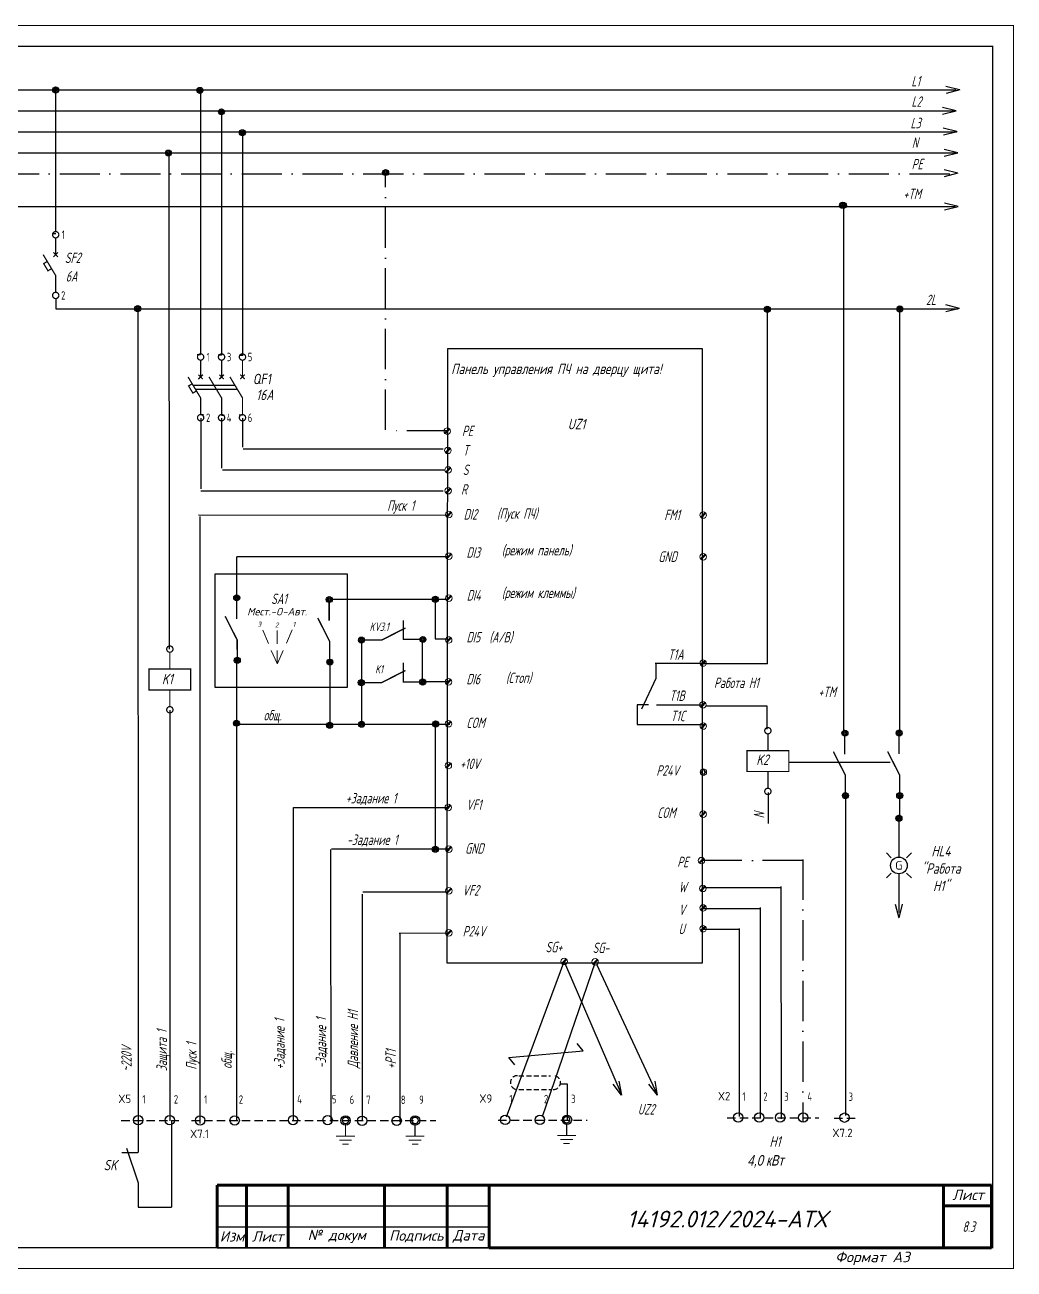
# Model space of a CAD drawing. Header units: millimetres. Extents: x 1510 to 10524, y 7125 to 13164.
# Drawn here: x 4099.8 to 4336.1, y 8297.6 to 8594.9 of the extents above; entities that cross this region are included whole.
import ezdxf
from ezdxf.enums import TextEntityAlignment as Align

# ---------------------------------------------------------------- set-up
doc = ezdxf.new("R2010")
doc.units = ezdxf.units.MM
doc.header["$LTSCALE"] = 4
for name, pattern in [('ACAD_ISO10W100', [18, 12, -3, 0, -3]), ('DASHED', [0.75, 0.5, -0.25]), ('SolidLine', [0])]:
    doc.linetypes.add(name, pattern=pattern)
for name, color, linetype in [("Contact's", 104, 'Continuous'), ('G', 5, 'Continuous'), ('LOC', 8, 'Continuous'), ('MISC', 2, 'Continuous'), ('RED_2.5mm^2', 1, 'Continuous'), ('SYMS', 7, 'Continuous'), ('TAGS', 51, 'Continuous'), ('Вспомогательная', 1, 'Continuous'), ('Текст', 2, 'Continuous')]:
    doc.layers.add(name, color=color, linetype=linetype)
for name, color, linetype, lineweight in [('osn', 10, 'Continuous', 20), ('SHTAMP', 7, 'SolidLine', 25), ('Основеая', 5, 'Continuous', 60)]:
    doc.layers.add(name, color=color, linetype=linetype, lineweight=lineweight)
doc.styles.add('GOST', font='isocpeur.ttf', dxfattribs={"oblique": 15})
doc.styles.add('ISOCPEUR', font='isocpeui.ttf')
doc.styles.add('ISOCPEUR25.10.00', font='isocpeur.ttf', dxfattribs={"height": 2.5})
doc.styles.add('SC', font='wromrusc.shx', dxfattribs={"width": 0.8, "height": 2.5})
doc.styles.add('Simplex00.10.00', font='simplex.shx')
doc.styles.add('Simplex25.085.00', font='simplex.shx', dxfattribs={"width": 0.85, "oblique": 15, "height": 2.5})
doc.styles.add('Simplex25.085.15', font='', dxfattribs={"width": 0.85, "oblique": 15, "height": 2.5})
doc.styles.add('Tah25.10.00', font='tahoma.ttf', dxfattribs={"height": 2.5})
doc.styles.add('WD', font='romans.shx')
doc.styles.add('ГОСТ', font='isocpeur.ttf', dxfattribs={"oblique": 15})
doc.styles.add('Стиль мой-1', font='', dxfattribs={"width": 0.85, "oblique": 15, "height": 2.5})
doc.styles.get('Simplex25.085.15').set_extended_font_data('GOST type A')
doc.styles.get('Стиль мой-1').set_extended_font_data('GOST type A')
doc.linetypes.add('1191b', pattern='A,4,-2,[69,spec.shx,S=1,R=0,X=0,Y=0],8,[69,spec.shx,S=1,R=180,X=0,Y=0],-2,4', length=20)
doc.linetypes.add('Ethernet_LINE', pattern='A,7.5,-4,["Ethernet",Standard,S=2.5,R=0,X=-2.5,Y=-1.25],-18', length=29.5)
doc.linetypes.add('Modbus_LINE', pattern='A,7.5,-4,["Modbus",Standard,S=2.5,R=0,X=-1.5,Y=-1.25],-15', length=26.5)

# ---------------------------------------------------------------- blocks, each defined once
blk = doc.blocks.new('Формат А3')
at = {"color": 0, "linetype": 'Continuous', "const_width": 0.3}
for points in [[(-420, 297), (0, 297), (0, 0), (-420, 0)], [(-400, 5), (-400, 292), (-5, 292), (-5, 5)]]:
    blk.add_lwpolyline(points, close=True, dxfattribs=at)
at = {"color": 0, "linetype": 'Continuous', "style": 'Simplex00.10.00', "oblique": 15}
blk.add_text('Формат А3', height=2.5, dxfattribs=at).set_placement((-33.67, 2.75), align=Align.MIDDLE_CENTER)
blk = doc.blocks.new('QF - выкл. автоматич. (3пол.)')
at = {"color": 0, "linetype": 'Continuous', "lineweight": -2, "const_width": 0.3}
for points in [[(-0.75, -0.75, -1), (0.75, -0.75, -1)], [(4.25, -0.75, -1), (5.75, -0.75, -1)], [(9.25, -0.75, -1), (10.75, -0.75, -1)], [(-0.75, -15.25, -1), (0.75, -15.25, -1)], [(4.25, -15.25, -1), (5.75, -15.25, -1)], [(9.25, -15.25, -1), (10.75, -15.25, -1)]]:
    blk.add_lwpolyline(points, format="xyb", close=True, dxfattribs=at)
for points in [[(0, -5.5), (0, -1.5)], [(5, -5.5), (5, -1.5)], [(10, -5.5), (10, -1.5)], [(0, -14.5), (0, -10.5), (-3, -5.5)], [(-0.53, -6.03), (0.53, -4.97)], [(0.53, -6.03), (-0.53, -4.97)], [(5, -14.5), (5, -10.5), (2, -5.5)], [(4.47, -6.03), (5.53, -4.97)], [(5.53, -6.03), (4.47, -4.97)], [(10, -14.5), (10, -10.5), (7, -5.5)], [(9.47, -6.03), (10.53, -4.97)], [(10.53, -6.03), (9.47, -4.97)], [(-2.01, -7.14), (-2.87, -7.66), (-1.84, -9.37), (-0.99, -8.86)], [(-1.8, -7.5), (8.2, -7.5)], [(-1.2, -8.5), (8.8, -8.5)]]:
    blk.add_lwpolyline(points, dxfattribs=at)
at = {"color": 0, "linetype": 'Continuous', "lineweight": -2, "style": 'Simplex25.085.00', "oblique": 10, "width": 0.8, "flags": 4}
blk.add_attdef('ЭЛЕМЕНТ', text='', height=2.5, dxfattribs=at).set_placement((-4, -6), align=Align.MIDDLE_RIGHT)
at = {"color": 0, "linetype": 'Continuous', "lineweight": 9, "style": 'ISOCPEUR25.10.00', "oblique": 10, "width": 0.85, "flags": 5}
blk.add_attdef('ТИП', text='', height=2.5, dxfattribs=at).set_placement((-4, -6), align=Align.MIDDLE_RIGHT)
at = {"color": 5, "linetype": 'Continuous', "lineweight": -2, "style": 'Simplex25.085.00', "oblique": 10, "width": 0.8, "flags": 4}
blk.add_attdef('ТОК', text='', height=2.5, dxfattribs=at).set_placement((-4, -11.25), align=Align.MIDDLE_RIGHT)
at = {"layer": "Contact's", "linetype": 'Continuous', "lineweight": 9, "style": 'Simplex00.10.00', "width": 0.7, "flags": 8}
for tag, p in [('#(1)', (1.8, -0.75)), ('#(3)', (6.8, -0.75)), ('#(5)', (11.8, -0.75)), ('#(2)', (1.8, -15.25)), ('#(4)', (6.8, -15.25)), ('#(6)', (11.8, -15.25))]:
    blk.add_attdef(tag, text='', height=2, dxfattribs=at).set_placement(p, align=Align.MIDDLE)
blk = doc.blocks.new('VT0W02')
blk.add_circle((0, 0), 0.0699)
at = {"style": 'WD'}
for tag, p, width in [('INST', (0.062, 0.42), 0.7), ('LOC', (0.062, 0.25), 0.7), ('DESC1', (0.053, -0.385), 0.8)]:
    blk.add_attdef(tag, p, '', height=0.125, dxfattribs=dict(at, width=width))
at = {"linetype": 'Continuous', "style": 'WD'}
for tag, p, height, width, flags in [('WIRENO', (0.062, 0.094), 0.125, 0.8, 8), ('TAGSTRIP', (0.053, -0.229), 0.125, 0.9, 8), ('CAT', (0.213, -0.406), 0.109, 0.8, 1), ('DESC2', (0.053, -0.541), 0.125, 0.8, 8), ('DESC3', (0.053, -0.698), 0.125, 0.8, 8)]:
    blk.add_attdef(tag, p, '', height=height, dxfattribs=dict(at, width=width, flags=flags))
at = {"style": 'WD', "flags": 1}
for tag, p, height in [('X4TERM01', (-0.07, 0), 0.0125), ('X4TERMDESC01', (-0.055, -0.023), 0.025), ('X2TERMDESC01', (-0.006, 0.029), 0.025), ('STRIPSEQ', (0, 0), 0.00125), ('X2TERM01', (0, 0.07), 0.0125), ('X1TERMDESC01', (0.039, -0.003), 0.025), ('X1TERM01', (0.07, 0), 0.0125), ('LINKTERM', (0, -0.002), 0.00125), ('X8TERM01', (0, -0.07), 0.0125), ('X8TERMDESC01', (0, -0.054), 0.025)]:
    blk.add_attdef(tag, p, '', height=height, dxfattribs=at)
at = {"linetype": 'Continuous', "style": 'WD', "width": 0.8, "flags": 1}
blk.add_attdef('MFG', text='', height=0.109, dxfattribs=at).set_placement((0.088, -0.406), align=Align.RIGHT)
at = {"style": 'WD', "width": 0.7, "flags": 1}
blk.add_attdef('ASSYCODE', (0.062, -0.281), '', height=0.01, dxfattribs=at)
blk = doc.blocks.new('WDDOT')
for radius in [0.72, 0.449, 0.223]:
    blk.add_circle((0, 0), radius)
blk = doc.blocks.new('PE - заземление')
at = {"color": 0, "linetype": 'Continuous', "lineweight": -2, "const_width": 0.3}
blk.add_lwpolyline([(-0.75, -0.75, -1), (0.75, -0.75, -1)], format="xyb", close=True, dxfattribs=at)
at = {"color": 0, "linetype": 'Continuous', "lineweight": -2}
for points, const_width in [([(0, -4.5), (0, -1.5)], 0.3), ([(-2.25, -4.5), (2.25, -4.5)], 0.25), ([(-1.5, -5.46), (1.5, -5.46)], 0.25), ([(-0.75, -6.42), (0.75, -6.42)], 0.25)]:
    blk.add_lwpolyline(points, dxfattribs=dict(at, const_width=const_width))
at = {"color": 0, "linetype": 'Continuous', "lineweight": 9, "style": 'ISOCPEUR25.10.00', "oblique": 10, "width": 0.85, "flags": 9}
blk.add_attdef('ТИП', (0, 0), '', height=2.5, dxfattribs=at)
blk = doc.blocks.new('Coil')
at = {"color": 0, "linetype": 'Continuous', "lineweight": -2, "const_width": 0.3}
blk.add_lwpolyline([(5.5, -5), (10.5, -5), (10.5, 5), (5.5, 5)], close=True, dxfattribs=at)
for points in [[(0.75, -0.75, -1), (0.75, 0.75, -1)], [(15.25, -0.75, -1), (15.25, 0.75, -1)]]:
    blk.add_lwpolyline(points, format="xyb", close=True, dxfattribs=at)
for points in [[(5.5, 0), (1.5, 0)], [(10.5, 0), (14.5, 0)]]:
    blk.add_lwpolyline(points, dxfattribs=at)
at = {"color": 0, "linetype": 'Continuous', "lineweight": -2, "style": 'Simplex25.085.00', "oblique": 10, "width": 0.8, "flags": 4}
blk.add_attdef('ЭЛЕМЕНТ', text='', height=2.5, dxfattribs=at).set_placement((8, 7.5), align=Align.MIDDLE)
at = {"color": 0, "linetype": 'Continuous', "lineweight": 9, "style": 'ISOCPEUR25.10.00', "oblique": 10, "width": 0.85, "flags": 5}
blk.add_attdef('ТИП', text='', height=2.5, dxfattribs=at).set_placement((8, 7.5), align=Align.MIDDLE)
at = {"color": 0, "linetype": 'Continuous', "lineweight": 9, "style": 'Tah25.10.00', "width": 0.8, "flags": 8}
blk.add_attdef('ОБМОТКА', text='', height=2.5, dxfattribs=at).set_placement((8, 0), align=Align.MIDDLE)
at = {"layer": "Contact's", "linetype": 'Continuous', "lineweight": 9, "style": 'Simplex00.10.00', "width": 0.7, "flags": 8}
for tag, p in [('#(A1/L)', (0.75, -2.3)), ('#(A2/N)', (15.25, -2.3))]:
    blk.add_attdef(tag, text='', height=2, dxfattribs=at).set_placement(p, align=Align.MIDDLE)
blk = doc.blocks.new('QF - выкл. автоматич. (1пол.)')
at = {"color": 0, "linetype": 'Continuous', "lineweight": -2, "const_width": 0.3}
for points in [[(-0.75, -0.75, -1), (0.75, -0.75, -1)], [(-0.75, -15.25, -1), (0.75, -15.25, -1)]]:
    blk.add_lwpolyline(points, format="xyb", close=True, dxfattribs=at)
for points in [[(0, -5.5), (0, -1.5)], [(0, -14.5), (0, -10.5), (-3, -5.5)], [(-0.53, -6.03), (0.53, -4.97)], [(0.53, -6.03), (-0.53, -4.97)], [(-2.01, -7.14), (-2.87, -7.66), (-1.84, -9.37), (-0.99, -8.86)]]:
    blk.add_lwpolyline(points, dxfattribs=at)
at = {"color": 0, "linetype": 'Continuous', "lineweight": -2, "style": 'Simplex25.085.00', "oblique": 10, "width": 0.8, "flags": 4}
blk.add_attdef('ЭЛЕМЕНТ', text='', height=2.5, dxfattribs=at).set_placement((2.26, -8), align=Align.MIDDLE_LEFT)
at = {"color": 0, "linetype": 'Continuous', "lineweight": 9, "style": 'ISOCPEUR25.10.00', "oblique": 10, "width": 0.85, "flags": 5}
blk.add_attdef('ТИП', text='', height=2.5, dxfattribs=at).set_placement((2.26, -8), align=Align.MIDDLE_LEFT)
at = {"layer": "Contact's", "linetype": 'Continuous', "lineweight": 9, "style": 'Simplex00.10.00', "width": 0.7, "flags": 8}
for tag, p in [('#(1)', (1.8, -0.75)), ('#(2)', (1.8, -15.25))]:
    blk.add_attdef(tag, text='', height=2, dxfattribs=at).set_placement(p, align=Align.MIDDLE)
blk = doc.blocks.new('HLT1R')
for p, q in [((-0.115, 0.115), (-0.186, 0.186)), ((0.115, 0.115), (0.186, 0.186)), ((-0.115, -0.115), (-0.186, -0.186)), ((0.115, -0.115), (0.186, -0.186))]:
    blk.add_line(p, q)
blk.add_circle((0, 0), 0.125)
at = {"style": 'WD', "width": 0.7}
for tag, p in [('INST', (0.006, 0.528)), ('LOC', (0.006, 0.359))]:
    blk.add_attdef(tag, text='', height=0.125, dxfattribs=at).set_placement(p, align=Align.CENTER)
at = {"style": 'WD'}
blk.add_attdef('TAG1', text='', height=0.125, dxfattribs=at).set_placement((0, 0.202), align=Align.CENTER)
blk.add_attdef('COLOR', text='', height=0.125, dxfattribs=at).set_placement((0, 0), align=Align.MIDDLE)
at = {"style": 'WD', "flags": 1}
for tag, p in [('X4TERM01', (-0.125, 0)), ('X1TERM02', (0.125, 0))]:
    blk.add_attdef(tag, p, '', height=0.0125, dxfattribs=at)
at = {"linetype": 'Continuous', "style": 'WD', "flags": 9}
blk.add_attdef('ASSYCODE', text='', height=0.01, dxfattribs=at).set_placement((-0.003, 0.098), align=Align.CENTER)
at = {"style": 'WD', "flags": 9}
blk.add_attdef('FAMILY', text='', height=0.01, dxfattribs=at).set_placement((-0.005, 0.161), align=Align.CENTER)
at = {"linetype": 'Continuous', "style": 'WD', "flags": 1}
for tag, p in [('MFG', (0, 0.121)), ('CAT', (0, 0.14))]:
    blk.add_attdef(tag, text='', height=0.01, dxfattribs=at).set_placement(p, align=Align.MIDDLE)
at = {"style": 'WD'}
for tag, p, width in [('DESC1', (1.125, 0), 0.9), ('WDTAGALT', (1.125, -0.312), 0.7)]:
    blk.add_attdef(tag, p, '', height=0.125, dxfattribs=dict(at, width=width))
at = {"linetype": 'Continuous', "style": 'WD', "flags": 8}
blk.add_attdef('TERM01', text='', height=0.125, dxfattribs=at).set_placement((-0.175, -0.031), align=Align.TOP_RIGHT)
blk.add_attdef('TERM02', text='', height=0.125, dxfattribs=at).set_placement((0.175, -0.031), align=Align.TOP_LEFT)
at = {"style": 'WD', "width": 0.9}
blk.add_attdef('DESC2', text='', height=0.125, dxfattribs=at).set_placement((1.125, -0.031), align=Align.TOP_LEFT)

msp = doc.modelspace()

# ---------------------------------------------------------------- linework, layer by layer
at = {"color": 1, "linetype": 'Continuous', "ltscale": 0.6}
for p, q in [((4134.21, 8564.36), (4134.27, 8445.71)), ((4107.2, 8529.52), (4107.2, 8527.09)), ((4107.2, 8527.09), (4126.81, 8527.1)), ((4126.8, 8527.1), (4126.87, 8332.86)), ((4126.81, 8527.1), (4322.8, 8527.1)), ((4134.51, 8333.04), (4134.51, 8431.16))]:
    msp.add_line(p, q, dxfattribs=at)
at = {"linetype": 'Ethernet_LINE', "lineweight": 20, "ltscale": 0.2}
for p, q in [((4200.17, 8497.4), (4201.2, 8498.45)), ((4200.29, 8497.2), (4201.36, 8498.31)), ((4200.32, 8492.81), (4201.36, 8493.86)), ((4200.44, 8492.6), (4201.52, 8493.72)), ((4200.36, 8488.13), (4201.39, 8489.18)), ((4200.48, 8487.92), (4201.55, 8489.04)), ((4200.36, 8483.17), (4201.39, 8484.22)), ((4200.48, 8482.97), (4201.55, 8484.08)), ((4200.56, 8477.48), (4201.6, 8478.53)), ((4200.68, 8477.28), (4201.75, 8478.39)), ((4261.31, 8477.36), (4262.34, 8478.41)), ((4261.43, 8477.15), (4262.5, 8478.27)), ((4200.54, 8467.5), (4201.58, 8468.55)), ((4200.66, 8467.3), (4201.73, 8468.41)), ((4261.29, 8467.38), (4262.32, 8468.43)), ((4261.41, 8467.18), (4262.48, 8468.29)), ((4200.52, 8457.5), (4201.56, 8458.55)), ((4200.64, 8457.3), (4201.71, 8458.41)), ((4200.51, 8447.5), (4201.54, 8448.55)), ((4200.63, 8447.3), (4201.7, 8448.41)), ((4261.26, 8442), (4262.3, 8443.05)), ((4261.39, 8441.79), (4262.46, 8442.91)), ((4200.48, 8437.5), (4201.52, 8438.55)), ((4200.61, 8437.3), (4201.68, 8438.41)), ((4261.25, 8432), (4262.29, 8433.05)), ((4261.37, 8431.8), (4262.44, 8432.91)), ((4200.45, 8427.5), (4201.49, 8428.55)), ((4200.58, 8427.29), (4201.65, 8428.41)), ((4261.32, 8426.94), (4262.36, 8427.99)), ((4261.44, 8426.74), (4262.52, 8427.85)), ((4200.43, 8417.5), (4201.47, 8418.55)), ((4200.55, 8417.29), (4201.63, 8418.41)), ((4200.41, 8407.49), (4201.45, 8408.54)), ((4200.53, 8407.29), (4201.6, 8408.4)), ((4261.28, 8405.89), (4262.32, 8406.94)), ((4261.4, 8405.68), (4262.48, 8406.8)), ((4200.57, 8397.52), (4201.6, 8398.57)), ((4200.69, 8397.32), (4201.76, 8398.43)), ((4260.87, 8394.77), (4261.91, 8395.82)), ((4260.99, 8394.57), (4262.06, 8395.68)), ((4200.55, 8387.54), (4201.58, 8388.59)), ((4200.67, 8387.34), (4201.74, 8388.45)), ((4261.23, 8388.15), (4262.27, 8389.2)), ((4261.35, 8387.95), (4262.42, 8389.06)), ((4261.26, 8383.47), (4262.3, 8384.52)), ((4261.39, 8383.27), (4262.46, 8384.38)), ((4200.52, 8377.54), (4201.56, 8378.59)), ((4200.65, 8377.34), (4201.72, 8378.45)), ((4261.26, 8378.51), (4262.3, 8379.56)), ((4261.39, 8378.31), (4262.46, 8379.42)), ((4228.11, 8370.7), (4229.15, 8371.75)), ((4228.24, 8370.5), (4229.31, 8371.61)), ((4235.52, 8370.57), (4236.56, 8371.62)), ((4235.64, 8370.37), (4236.71, 8371.48))]:
    msp.add_line(p, q, dxfattribs=at)
at = {"ltscale": 0.2}
for p, q in [((4261.87, 8442.32), (4250.39, 8442.32)), ((4262.12, 8432.39), (4250.71, 8432.39))]:
    msp.add_line(p, q, dxfattribs=at)
at = {"linetype": '1191b', "ltscale": 0.6}
for p, q in [((4250.57, 8442.14), (4250.57, 8438.77)), ((4250.57, 8438.77), (4247.11, 8431.43)), ((4248.77, 8432.44), (4246.13, 8432.44)), ((4246.13, 8432.44), (4246.13, 8427.72)), ((4246.13, 8427.72), (4262.12, 8427.72))]:
    msp.add_line(p, q, dxfattribs=at)
at = {"ltscale": 0.6}
for p, q in [((4233.19, 8349.78), (4231.73, 8351.5)), ((4215.44, 8348.15), (4233.23, 8349.75)), ((4216.9, 8346.43), (4215.44, 8348.15))]:
    msp.add_line(p, q, dxfattribs=at)
at = {"linetype": 'DASHED', "ltscale": 0.6}
for p, q in [((4217.83, 8343.82), (4225.36, 8343.82)), ((4217.83, 8340.53), (4225.52, 8340.53))]:
    msp.add_line(p, q, dxfattribs=at)
at = {"color": 3, "linetype": 'Continuous', "ltscale": 0.6}
for p, q in [((4227.8, 8341.92), (4229.35, 8341.92)), ((4229.35, 8341.92), (4229.35, 8333.25))]:
    msp.add_line(p, q, dxfattribs=at)
at = {"linetype": 'DASHED'}
for p, q in [((4267.6, 8333.74), (4289.53, 8333.74)), ((4293.17, 8333.7), (4298.98, 8333.7)), ((4122.88, 8333.16), (4136.63, 8333.16)), ((4139.68, 8333.12), (4197.98, 8333.12)), ((4212.9, 8333.22), (4234.19, 8333.22))]:
    msp.add_line(p, q, dxfattribs=at)
at = {"color": 1, "linetype": 'Continuous', "ltscale": 0.6}
msp.add_lwpolyline([(4107.2, 8545.52), (4107.2, 8579.36)], dxfattribs=at)
at = {"ltscale": 0.2}
msp.add_lwpolyline([(4200.9, 8517.56), (4261.66, 8517.56), (4261.66, 8370.71), (4200.71, 8370.69)], close=True, dxfattribs=at)
at = {"color": 3, "linetype": 'Continuous', "ltscale": 0.6}
msp.add_lwpolyline([(4145.33, 8463.77), (4176.85, 8463.77), (4176.85, 8436.56), (4145.33, 8436.56)], close=True, dxfattribs=at)
at = {"ltscale": 0.2, "const_width": 0.33}
for points in [[(4150.4, 8452.98), (4150.4, 8457.6)], [(4172.52, 8452.56), (4172.52, 8457.19)], [(4150.56, 8443.15), (4150.55, 8447.95), (4147.68, 8453.6)], [(4172.68, 8442.74), (4172.67, 8447.54), (4169.81, 8453.19)], [(4190.26, 8448.05), (4190.26, 8452.67)], [(4180.32, 8447.94), (4185.12, 8447.94), (4190.77, 8450.81)], [(4190.15, 8448.09), (4194.77, 8448.09)], [(4180.29, 8437.77), (4185.09, 8437.77), (4190.74, 8440.64)], [(4190.22, 8437.88), (4190.22, 8442.5)], [(4190.12, 8437.92), (4194.74, 8437.92)], [(4295.68, 8420.65), (4295.68, 8425.27)], [(4308.65, 8420.67), (4308.65, 8425.29)], [(4295.84, 8410.82), (4295.83, 8415.62), (4292.96, 8421.27)], [(4308.81, 8410.84), (4308.8, 8415.64), (4305.93, 8421.29)]]:
    msp.add_lwpolyline(points, dxfattribs=at)
at = {"lineweight": 20, "ltscale": 0.2}
for centre in [(4200.74, 8497.84), (4200.89, 8493.24), (4200.93, 8488.56), (4200.93, 8483.61), (4201.13, 8477.91), (4261.88, 8477.79), (4201.11, 8467.94), (4261.85, 8467.81), (4201.09, 8457.93), (4201.08, 8447.94), (4261.83, 8442.43), (4201.05, 8437.94), (4261.82, 8432.43), (4201.02, 8427.93), (4261.89, 8427.37), (4201, 8417.93), (4261.91, 8416.34), (4200.98, 8407.93), (4261.85, 8406.32), (4201.14, 8397.96), (4261.44, 8395.21), (4201.12, 8387.98), (4261.8, 8388.58), (4261.83, 8383.9), (4201.09, 8377.98), (4261.83, 8378.95), (4228.68, 8371.14), (4236.04, 8371.03)]:
    msp.add_circle(centre, 0.78, dxfattribs=at)
at = {"ltscale": 0.2}
for centre, start, end in [((4261.37, 8416.86), 237.5598, 33.034), ((4262.45, 8416.86), 147.5598, 303.034), ((4261.36, 8415.83), 327.5598, 123.034), ((4262.45, 8415.82), 57.5598, 213.034)]:
    msp.add_arc(centre, 0.417, start, end, dxfattribs=at)
at = {"linetype": 'DASHED', "ltscale": 0.6}
for centre, start, end in [((4217.46, 8342.19), 87.3959, 270), ((4226.13, 8342.17), 267.3959, 90)]:
    msp.add_arc(centre, 1.64, start, end, dxfattribs=at)
at = {"layer": 'G', "color": 0, "ltscale": 0.2}
for p, q in [((4308.84, 8425.66), (4308.84, 8527.05)), ((4261.77, 8442.35), (4277.21, 8442.35)), ((4277.13, 8432.16), (4262.46, 8432.16)), ((4277.13, 8426.66), (4277.13, 8432.16)), ((4277.42, 8411.52), (4277.42, 8404.12)), ((4308.76, 8410.69), (4308.76, 8405.28))]:
    msp.add_line(p, q, dxfattribs=at)
msp.add_lwpolyline([(4277.23, 8442.27), (4277.23, 8526.87)], dxfattribs=at)
at = {"layer": 'osn', "color": 7, "linetype": '1191b', "ltscale": 75}
for p, q in [((4156.66, 8450.28), (4158.05, 8447.13)), ((4160.11, 8450.21), (4160.09, 8447.05)), ((4162.3, 8447.17), (4163.69, 8450.33)), ((4158.67, 8445.45), (4160.07, 8442.29)), ((4160.12, 8445.43), (4160.11, 8442.27)), ((4160.16, 8442.31), (4161.54, 8445.46))]:
    msp.add_line(p, q, dxfattribs=at)
at = {"layer": 'RED_2.5mm^2', "linetype": 'Continuous', "ltscale": 0.2}
for p, q in [((3980.77, 8579.36), (4322.25, 8579.36)), ((4141.82, 8579.27), (4141.82, 8516.3)), ((3980.82, 8574.36), (4322.25, 8574.36)), ((4146.82, 8574.45), (4146.82, 8516)), ((3980.71, 8569.36), (4322.36, 8569.36)), ((4151.82, 8569.48), (4151.82, 8515.8)), ((3948.65, 8564.36), (4322.25, 8564.36)), ((3968.37, 8551.55), (4322.04, 8551.55)), ((4295.39, 8551.72), (4295.39, 8426.08)), ((4106.43, 8545.07), (4107.22, 8545.07)), ((4141.03, 8516.16), (4141.82, 8516.16)), ((4146.04, 8516.11), (4146.82, 8516.11)), ((4151.05, 8516.03), (4151.82, 8516.03)), ((4142.53, 8501.73), (4141.82, 8501.73)), ((4141.86, 8500.93), (4141.86, 8484.03)), ((4147.53, 8501.59), (4146.82, 8501.59)), ((4146.84, 8500.93), (4146.84, 8489.03)), ((4151.82, 8501.69), (4151.03, 8501.69)), ((4151.82, 8500.93), (4151.82, 8494.03)), ((4152, 8493.6), (4199.73, 8493.6)), ((4147.03, 8488.6), (4200.18, 8488.6)), ((4141.91, 8483.6), (4199.73, 8483.6)), ((4141.35, 8477.85), (4201.24, 8477.8)), ((4141.63, 8477.47), (4141.65, 8332.44)), ((4150.39, 8467.84), (4150.39, 8457.83)), ((4150.44, 8467.86), (4200.66, 8467.88)), ((4172.82, 8457.68), (4200.6, 8457.7)), ((4197.82, 8457.78), (4197.82, 8448.19)), ((4180.22, 8447.88), (4180.22, 8427.68)), ((4194.75, 8447.6), (4194.75, 8437.5)), ((4197.86, 8448.18), (4200.74, 8448.2)), ((4150.37, 8443.08), (4150.39, 8333.14)), ((4172.68, 8442.71), (4172.68, 8427.54)), ((4194.95, 8438.01), (4200.71, 8438.02)), ((4150.28, 8427.79), (4201.32, 8427.8)), ((4197.87, 8428), (4197.87, 8397.87)), ((4163.93, 8407.93), (4163.93, 8333.2)), ((4164, 8407.91), (4200.52, 8407.93)), ((4295.85, 8410.54), (4295.85, 8334.3)), ((4308.7, 8396.1), (4308.7, 8405.33)), ((4172.88, 8397.85), (4172.91, 8332.9)), ((4173.08, 8398.01), (4201.23, 8398.02)), ((4308.66, 8382.86), (4308.66, 8392.09)), ((4180.42, 8387.21), (4180.42, 8333.05)), ((4180.55, 8387.74), (4200.21, 8387.76)), ((4261.64, 8388.8), (4280.5, 8388.83)), ((4280.4, 8389.06), (4280.46, 8333.48)), ((4275.46, 8384.03), (4275.46, 8333.8)), ((4261.64, 8383.8), (4275.5, 8383.8)), ((4189.21, 8377.92), (4201.07, 8377.94)), ((4261.53, 8378.8), (4270.51, 8378.8)), ((4270.46, 8379.03), (4270.46, 8334.11)), ((4189.37, 8377.83), (4189.39, 8332.75))]:
    msp.add_line(p, q, dxfattribs=at)
at = {"layer": 'RED_2.5mm^2', "linetype": 'ACAD_ISO10W100', "ltscale": 0.2}
for p, q in [((3948.65, 8559.36), (4322.36, 8559.36)), ((4185.98, 8498.15), (4185.98, 8559.55)), ((4200.68, 8497.92), (4186.25, 8497.92)), ((4285.63, 8395.23), (4261.66, 8395.23)), ((4285.7, 8395.46), (4285.7, 8332.73))]:
    msp.add_line(p, q, dxfattribs=at)
at = {"layer": 'RED_2.5mm^2', "color": 6, "linetype": 'Modbus_LINE', "ltscale": 0.2}
for p, q in [((4214.85, 8333.99), (4228.78, 8371.48)), ((4223.45, 8334.11), (4236.11, 8371.06)), ((4242.34, 8339.39), (4228.83, 8370.81)), ((4250.94, 8339.25), (4236.46, 8370.39))]:
    msp.add_line(p, q, dxfattribs=at)
at = {"layer": 'SYMS', "linetype": 'Continuous', "ltscale": 0.2}
for p, q in [((4323.12, 8579.39), (4319.86, 8580.19)), ((4323.16, 8579.36), (4319.89, 8578.54)), ((4322.27, 8574.36), (4319, 8575.16)), ((4322.31, 8574.33), (4319.03, 8573.51)), ((4322.48, 8569.4), (4319.21, 8570.2)), ((4322.52, 8569.37), (4319.25, 8568.56)), ((4322.69, 8564.3), (4319.43, 8565.1)), ((4322.73, 8564.27), (4319.46, 8563.46)), ((4322.69, 8559.48), (4319.43, 8560.28)), ((4322.73, 8559.45), (4319.46, 8558.63)), ((4322.76, 8551.5), (4319.49, 8552.3)), ((4322.8, 8551.46), (4319.52, 8550.65)), ((4323.1, 8527.18), (4319.83, 8527.98)), ((4323.13, 8527.15), (4319.86, 8526.34)), ((4308.65, 8381.48), (4307.84, 8384.75)), ((4308.69, 8381.52), (4309.49, 8384.78)), ((4242.4, 8339.19), (4241.83, 8342.5)), ((4250.98, 8339.21), (4250.42, 8342.53)), ((4242.38, 8339.14), (4240.34, 8341.82)), ((4250.97, 8339.16), (4248.92, 8341.84))]:
    msp.add_line(p, q, dxfattribs=at)
at = {"layer": 'SYMS', "linetype": 'Continuous', "ltscale": 25}
for p, q in [((4282.46, 8418.78), (4306.57, 8418.78)), ((4126.9, 8338.77), (4126.9, 8325.47)), ((4134.87, 8333.11), (4134.87, 8312.39)), ((4122.98, 8325.46), (4126.79, 8325.46)), ((4124.13, 8326.5), (4126.9, 8318.21)), ((4126.9, 8318.21), (4126.9, 8312.38)), ((4126.9, 8312.38), (4134.87, 8312.38))]:
    msp.add_line(p, q, dxfattribs=at)
at = {"layer": 'Вспомогательная', "color": 7}
for p, q in [((4145.74, 8312.7), (4210.74, 8312.7)), ((4145.74, 8307.7), (4210.74, 8307.7)), ((4145.74, 8302.7), (4210.74, 8302.7))]:
    msp.add_line(p, q, dxfattribs=at)
at = {"layer": 'Основеая', "color": 7}
for p, q in [((4145.74, 8317.7), (4145.74, 8302.7)), ((4330.74, 8317.7), (4145.74, 8317.7)), ((4152.74, 8317.7), (4152.74, 8302.7)), ((4162.74, 8317.7), (4162.74, 8302.7)), ((4185.74, 8317.7), (4185.74, 8302.7)), ((4200.74, 8317.7), (4200.74, 8302.7)), ((4210.74, 8317.7), (4210.74, 8302.7)), ((4319.31, 8317.7), (4319.31, 8302.7)), ((4330.74, 8317.7), (4330.74, 8302.7)), ((4319.31, 8312.7), (4330.74, 8312.7)), ((4330.74, 8302.7), (4210.74, 8302.7))]:
    msp.add_line(p, q, dxfattribs=at)

# ---------------------------------------------------------------- block references
for name, p in [('Формат А3', (4335.99, 8297.76)), ('PE - заземление', (4176.43, 8333.88)), ('PE - заземление', (4193.04, 8333.88)), ('PE - заземление', (4229.25, 8334.05))]:
    msp.add_blockref(name, p)
ref = msp.add_blockref('QF - выкл. автоматич. (1пол.)', (4107.2, 8545.52))
ref.add_attrib('#(1)', '1', dxfattribs={"layer": "Contact's", "linetype": 'Continuous', "lineweight": 9, "height": 2, "style": 'Simplex00.10.00', "width": 0.7}).set_placement((4109, 8544.77), align=Align.MIDDLE)
ref.add_attrib('#(2)', '2', dxfattribs={"layer": "Contact's", "linetype": 'Continuous', "lineweight": 9, "height": 2, "style": 'Simplex00.10.00', "width": 0.7}).set_placement((4109, 8530.27), align=Align.MIDDLE)
ref = msp.add_blockref('QF - выкл. автоматич. (3пол.)', (4141.82, 8516.3))
ref.add_attrib('ЭЛЕМЕНТ', 'QF1', dxfattribs={"color": 0, "linetype": 'Continuous', "lineweight": -2, "height": 2.5, "style": 'Simplex25.085.00', "oblique": 10, "width": 0.8}).set_placement((4158.67, 8510.3), align=Align.MIDDLE_RIGHT)
ref.add_attrib('#(1)', '1', dxfattribs={"layer": "Contact's", "linetype": 'Continuous', "lineweight": 9, "height": 2, "style": 'Simplex00.10.00', "width": 0.7}).set_placement((4143.62, 8515.55), align=Align.MIDDLE)
ref.add_attrib('#(3)', '3', dxfattribs={"layer": "Contact's", "linetype": 'Continuous', "lineweight": 9, "height": 2, "style": 'Simplex00.10.00', "width": 0.7}).set_placement((4148.62, 8515.55), align=Align.MIDDLE)
ref.add_attrib('#(5)', '5', dxfattribs={"layer": "Contact's", "linetype": 'Continuous', "lineweight": 9, "height": 2, "style": 'Simplex00.10.00', "width": 0.7}).set_placement((4153.62, 8515.55), align=Align.MIDDLE)
ref.add_attrib('#(2)', '2', dxfattribs={"layer": "Contact's", "linetype": 'Continuous', "lineweight": 9, "height": 2, "style": 'Simplex00.10.00', "width": 0.7}).set_placement((4143.62, 8501.05), align=Align.MIDDLE)
ref.add_attrib('#(4)', '4', dxfattribs={"layer": "Contact's", "linetype": 'Continuous', "lineweight": 9, "height": 2, "style": 'Simplex00.10.00', "width": 0.7}).set_placement((4148.62, 8501.05), align=Align.MIDDLE)
ref.add_attrib('#(6)', '6', dxfattribs={"layer": "Contact's", "linetype": 'Continuous', "lineweight": 9, "height": 2, "style": 'Simplex00.10.00', "width": 0.7}).set_placement((4153.62, 8501.05), align=Align.MIDDLE)
at = {"layer": 'SYMS', "linetype": 'Continuous', "ltscale": 0.2}
for p in [(4107.17, 8579.37), (4141.64, 8579.25), (4146.8, 8574.14), (4151.8, 8569.14), (4134.14, 8564.28), (4186.01, 8559.63), (4295.14, 8551.8), (4295.38, 8551.79), (4126.8, 8527.1), (4277.18, 8526.97), (4308.84, 8527.04), (4150.38, 8428.05), (4180.26, 8427.8), (4172.62, 8427.55), (4308.63, 8405.32)]:
    msp.add_blockref('WDDOT', p, dxfattribs=at)
at = {"layer": 'SYMS', "ltscale": 0.2}
for p, rotation in [((4150.44, 8458.01), 180), ((4172.56, 8457.6), 180), ((4197.89, 8457.66), 89.99999999999997), ((4180.24, 8447.92), 89.99999999999997), ((4194.91, 8448.06), 89.99999999999997), ((4150.57, 8443.07), 180), ((4172.69, 8442.65), 180), ((4180.2, 8437.75), 89.99999999999997), ((4194.88, 8437.89), 89.99999999999997), ((4197.95, 8427.88), 89.99999999999997), ((4295.72, 8425.68), 180), ((4308.69, 8425.7), 180), ((4295.85, 8410.74), 180), ((4308.82, 8410.75), 180), ((4197.87, 8397.94), 89.99999999999997)]:
    msp.add_blockref('WDDOT', p, dxfattribs=dict(at, rotation=rotation))
at = {"layer": 'SYMS', "linetype": 'Continuous', "ltscale": 0.2, "rotation": 90}
for p in [(4134.47, 8430.51), (4277.32, 8411.01)]:
    msp.add_blockref('Coil', p, dxfattribs=at)
at = {"layer": 'SYMS', "linetype": 'Continuous', "ltscale": 0.2}
ref = msp.add_blockref('HLT1R', (4308.62, 8394.07), dxfattribs=dict(at, xscale=16, yscale=16, zscale=16))
ref.add_attrib('COLOR', 'G', dxfattribs={"layer": 'MISC', "height": 2, "style": 'WD'}).set_placement((4308.62, 8394.07), align=Align.MIDDLE)
ref = msp.add_blockref('VT0W02', (4126.91, 8333.18), dxfattribs=dict(at, xscale=16, yscale=16, zscale=16))
ref.add_attrib('LOC', '1', (4127.91, 8337.18), dxfattribs={"layer": 'LOC', "height": 2, "style": 'WD', "width": 0.7})
ref.add_attrib('TAGSTRIP', 'X5', (4122.16, 8337.3), dxfattribs={"layer": 'TAGS', "linetype": 'Continuous', "height": 2, "style": 'WD', "width": 0.9, "flags": 8})
ref = msp.add_blockref('VT0W02', (4214.58, 8333.26), dxfattribs=dict(at, xscale=16, yscale=16, zscale=16))
ref.add_attrib('LOC', '1', (4215.58, 8337.26), dxfattribs={"layer": 'LOC', "height": 2, "style": 'WD', "width": 0.7})
ref.add_attrib('TAGSTRIP', 'X9', (4208.4, 8337.37), dxfattribs={"layer": 'TAGS', "linetype": 'Continuous', "height": 2, "style": 'WD', "width": 0.9, "flags": 8})
ref = msp.add_blockref('VT0W02', (4229.34, 8333.29), dxfattribs=dict(at, xscale=16, yscale=16, zscale=16))
ref.add_attrib('LOC', '3', (4230.34, 8337.29), dxfattribs={"layer": 'LOC', "height": 2, "style": 'WD', "width": 0.7})
ref = msp.add_blockref('VT0W02', (4270.25, 8333.84), dxfattribs=dict(at, xscale=16, yscale=16, zscale=16))
ref.add_attrib('LOC', '1', (4271.25, 8337.84), dxfattribs={"layer": 'LOC', "height": 2, "style": 'WD', "width": 0.7})
ref.add_attrib('TAGSTRIP', 'X2', (4265.39, 8337.95), dxfattribs={"layer": 'TAGS', "linetype": 'Continuous', "height": 2, "style": 'WD', "width": 0.9, "flags": 8})
ref = msp.add_blockref('VT0W02', (4275.25, 8333.84), dxfattribs=dict(at, xscale=16, yscale=16, zscale=16))
ref.add_attrib('LOC', '2', (4276.25, 8337.84), dxfattribs={"layer": 'LOC', "height": 2, "style": 'WD', "width": 0.7})
ref = msp.add_blockref('VT0W02', (4280.25, 8333.84), dxfattribs=dict(at, xscale=16, yscale=16, zscale=16))
ref.add_attrib('LOC', '3', (4281.25, 8337.84), dxfattribs={"layer": 'LOC', "height": 2, "style": 'WD', "width": 0.7})
ref = msp.add_blockref('VT0W02', (4285.77, 8333.84), dxfattribs=dict(at, xscale=16, yscale=16, zscale=16))
ref.add_attrib('LOC', '4', (4286.77, 8337.84), dxfattribs={"layer": 'LOC', "height": 2, "style": 'WD', "width": 0.7})
ref = msp.add_blockref('VT0W02', (4295.62, 8333.8), dxfattribs=dict(at, xscale=16, yscale=16, zscale=16))
ref.add_attrib('LOC', '3', (4296.62, 8337.8), dxfattribs={"layer": 'LOC', "height": 2, "style": 'WD', "width": 0.7})
ref.add_attrib('TAGSTRIP', 'X7.2', (4292.73, 8329.16), dxfattribs={"layer": 'TAGS', "linetype": 'Continuous', "height": 2, "style": 'WD', "width": 0.9, "flags": 8})
ref = msp.add_blockref('VT0W02', (4134.44, 8333.18), dxfattribs=dict(at, xscale=16, yscale=16, zscale=16))
ref.add_attrib('LOC', '2', (4135.44, 8337.18), dxfattribs={"layer": 'LOC', "height": 2, "style": 'WD', "width": 0.7})
ref = msp.add_blockref('VT0W02', (4141.68, 8333.14), dxfattribs=dict(at, xscale=16, yscale=16, zscale=16))
ref.add_attrib('LOC', '1', (4142.68, 8337.14), dxfattribs={"layer": 'LOC', "height": 2, "style": 'WD', "width": 0.7})
ref.add_attrib('TAGSTRIP', 'X7.1', (4139.31, 8328.95), dxfattribs={"layer": 'TAGS', "linetype": 'Continuous', "height": 2, "style": 'WD', "width": 0.9, "flags": 8})
ref = msp.add_blockref('VT0W02', (4149.95, 8333.14), dxfattribs=dict(at, xscale=16, yscale=16, zscale=16))
ref.add_attrib('LOC', '2', (4150.95, 8337.14), dxfattribs={"layer": 'LOC', "height": 2, "style": 'WD', "width": 0.7})
ref = msp.add_blockref('VT0W02', (4163.89, 8333.21), dxfattribs=dict(at, xscale=16, yscale=16, zscale=16))
ref.add_attrib('LOC', '4', (4164.89, 8337.21), dxfattribs={"layer": 'LOC', "height": 2, "style": 'WD', "width": 0.7})
ref = msp.add_blockref('VT0W02', (4172.17, 8333.21), dxfattribs=dict(at, xscale=16, yscale=16, zscale=16))
ref.add_attrib('LOC', '5', (4173.17, 8337.21), dxfattribs={"layer": 'LOC', "height": 2, "style": 'WD', "width": 0.7})
ref = msp.add_blockref('VT0W02', (4176.43, 8333.09), dxfattribs=dict(at, xscale=16, yscale=16, zscale=16))
ref.add_attrib('LOC', '6', (4177.43, 8337.09), dxfattribs={"layer": 'LOC', "height": 2, "style": 'WD', "width": 0.7})
ref = msp.add_blockref('VT0W02', (4180.38, 8333.06), dxfattribs=dict(at, xscale=16, yscale=16, zscale=16))
ref.add_attrib('LOC', '7', (4181.38, 8337.06), dxfattribs={"layer": 'LOC', "height": 2, "style": 'WD', "width": 0.7})
ref = msp.add_blockref('VT0W02', (4188.65, 8333.06), dxfattribs=dict(at, xscale=16, yscale=16, zscale=16))
ref.add_attrib('LOC', '8', (4189.65, 8337.06), dxfattribs={"layer": 'LOC', "height": 2, "style": 'WD', "width": 0.7})
ref = msp.add_blockref('VT0W02', (4193.04, 8333.09), dxfattribs=dict(at, xscale=16, yscale=16, zscale=16))
ref.add_attrib('LOC', '9', (4194.04, 8337.09), dxfattribs={"layer": 'LOC', "height": 2, "style": 'WD', "width": 0.7})
ref = msp.add_blockref('VT0W02', (4222.85, 8333.26), dxfattribs=dict(at, xscale=16, yscale=16, zscale=16))
ref.add_attrib('LOC', '2', (4223.85, 8337.26), dxfattribs={"layer": 'LOC', "height": 2, "style": 'WD', "width": 0.7})

# ---------------------------------------------------------------- texts
at = {"style": 'Simplex25.085.15', "oblique": 15, "width": 0.85}
for s, p in [('L1', (4311.58, 8580.2)), ('L2', (4311.61, 8575.33)), ('L3', (4311.38, 8570.21)), ('N', (4311.71, 8565.52)), ('PE', (4311.66, 8560.4)), ('+TM', (4309.67, 8553.25)), ('SF2', (4109.39, 8538)), ('6А', (4109.61, 8533.58)), ('2L', (4315.08, 8527.95)), ('PE', (4204.24, 8496.63)), ('T', (4204.44, 8492)), ('S', (4204.44, 8487.35)), ('R', (4204.03, 8482.67)), ('Пуск 1', (4186.38, 8478.82)), ('DI2', (4204.64, 8476.71)), ('(Пуск ПЧ)', (4212.62, 8476.9)), ('FM1', (4252.56, 8476.58)), ('DI3', (4205.32, 8467.58)), ('(режим панель)', (4213.75, 8468.13)), ('GND', (4251.15, 8466.6)), ('DI4', (4205.39, 8457.36)), ('(режим клеммы)', (4213.78, 8457.96)), ('DI5  (A/B)', (4205.32, 8447.35)), ('T1A', (4253.42, 8443.21)), ('(Стоп)', (4214.76, 8437.63)), ('DI6', (4205.29, 8437.34)), ('T1B', (4253.77, 8433.37)), ('+TM', (4289.35, 8434.27)), ('общ.', (4156.88, 8428.72)), ('COM', (4205.29, 8426.9)), ('T1C', (4254.07, 8428.53)), ('+10V', (4203.78, 8417.11)), ('P24V', (4250.68, 8415.51)), ('+Задание 1', (4176.49, 8408.89)), ('VF1', (4205.28, 8407.32)), ('COM', (4250.87, 8405.42)), ('-Задание 1', (4176.77, 8398.96)), ('GND', (4204.99, 8396.88)), ('PE', (4255.67, 8393.64)), ('W', (4256, 8387.65)), ('VF2', (4204.35, 8386.88)), ('V', (4256, 8382.22)), ('P24V', (4204.41, 8377.09)), ('U', (4255.96, 8377.64)), ('SG+', (4224.21, 8373.31)), ('SG-', (4235.45, 8373.14)), ('UZ2', (4246.25, 8334.55))]:
    msp.add_text(s, height=2.5, dxfattribs=at).set_placement(p)
at = {"color": 7, "oblique": 15}
for s, style, width, p in [('Работа Н1', 'Simplex25.085.15', 0.85, (4264.43, 8436.45)), ('4,0 кВт', 'SC', 0.8, (4272.42, 8322.34))]:
    msp.add_text(s, height=2.5, dxfattribs=dict(at, style=style, width=width)).set_placement(p)
at = {"style": 'Simplex25.085.15', "oblique": 15, "width": 0.85}
for s, p in [('N', (4276.47, 8405.3)), ('+Задание 1', (4161.88, 8345.31)), ('-Задание 1', (4171.81, 8345.59)), ('Давление Н1', (4179.45, 8345.62)), ('Защита 1', (4133.77, 8344.89)), ('~220V', (4125.35, 8344.7)), ('Пуск 1', (4140.85, 8345.26)), ('общ.', (4149.27, 8345.46)), ('+РТ1', (4188.48, 8345.4))]:
    msp.add_text(s, height=2.5, rotation=90, dxfattribs=at).set_placement(p)
at = {"width": 6.6544, "attachment_point": 8, "style": 'Simplex25.085.15'}
for s, insert, char_height in [('SA1', (4160.53, 8456.52), 2.5), ('KV3.1', (4184.47, 8450.1), 2), ('K1', (4184.43, 8439.93), 2)]:
    msp.add_mtext(s, dxfattribs=dict(at, insert=insert, char_height=char_height))
at = {"color": 7, "lineweight": 25, "insert": (4323.79, 8309.01), "char_height": 2.5, "attachment_point": 1, "style": 'Стиль мой-1'}
msp.add_mtext_dynamic_manual_height_columns('8.3', width=5.3031, gutter_width=12.5, heights=[0], dxfattribs=at)
at = {"layer": 'osn', "color": 4, "style": 'GOST', "oblique": 15}
msp.add_text('Мест.-O-Авт.', height=1.8, dxfattribs=at).set_placement((4152.94, 8453.82))
at = {"layer": 'osn', "color": 4, "style": 'GOST', "oblique": 15, "width": 1.035276}
for s, p in [('3', (4155.39, 8451.1)), ('1', (4163.79, 8451.06)), ('2', (4159.54, 8450.93))]:
    msp.add_text(s, height=1.19, dxfattribs=at).set_placement(p)
at = {"layer": 'SHTAMP', "color": 0, "style": 'ISOCPEUR'}
msp.add_text('14192.012/2024-АТХ', height=4, dxfattribs=at).set_placement((4267.53, 8307.57), align=Align.CENTER)
at = {"layer": 'SYMS', "color": 30, "linetype": 'Continuous', "true_color": 0xf26722, "style": 'Simplex00.10.00', "oblique": 15, "width": 0.75}
msp.add_text('Панель управления ПЧ на дверцу щита!', height=2.5, dxfattribs=at).set_placement((4201.67, 8511.48))
at = {"layer": 'SYMS', "linetype": 'Continuous', "char_height": 2.5}
for s, insert, width, attachment_point in [('{\\Fsimplex|c204;\\Q15;\\W0.75;\\C0;16А}', (4157.16, 8507.76), 7.0259, 2), ('{\\Fsimplex|c0;\\Q15;\\W0.75;\\C0;UZ1}', (4229.51, 8500.78), 10.0177, 1), ('{\\Fsimplex|c0;\\Q15;\\W0.75;\\C0;K\\Fsimplex|c204;1}', (4132.57, 8439.86), 5.8543, 1), ('{\\Fsimplex|c0;\\Q15;\\W0.75;\\C0;K2}', (4274.54, 8420.58), 10.0177, 1), ('{\\Fsimplex|c0;\\Q15;\\W0.75;\\C0;HL4\\P\\Fsimplex|c204;"Работа Н1"}', (4318.68, 8398.75), 7.0259, 2), ('{\\Fsimplex|c0;\\Q15;\\W0.75;\\C0;H1}', (4279.03, 8329.34), 24.9129, 2), ('{\\Fsimplex|c0;\\Q15;\\W0.75;\\C0;SK}', (4120.24, 8323.72), 7.3869, 2)]:
    msp.add_mtext(s, dxfattribs=dict(at, insert=insert, width=width, attachment_point=attachment_point))
at = {"layer": 'Текст', "color": 7, "char_height": 2.5, "style": 'ГОСТ'}
for s, insert, width, attachment_point in [('{\\fISOCPEUR|b0|i0|c204|p34;Лист}', (4328.92, 8315.36), 11.4585, 6), ('{\\fISOCPEUR|b0|i0|c204|p34;Изм}', (4149.34, 8305.43), 7, 5), ('{\\fISOCPEUR|b0|i0|c204|p34;Лист}', (4157.84, 8305.43), 10, 5), ('{\\fISOCPEUR|b0|i0|c204|p34;№ докум}', (4174.34, 8305.43), 23, 5), ('{\\fISOCPEUR|b0|i0|c204|p34;Подпись}', (4193.34, 8305.43), 15, 5), ('{\\fISOCPEUR|b0|i0|c204|p34;Дата}', (4205.84, 8305.43), 10, 5)]:
    msp.add_mtext(s, dxfattribs=dict(at, insert=insert, width=width, attachment_point=attachment_point))

doc.saveas('drawing.dxf')
